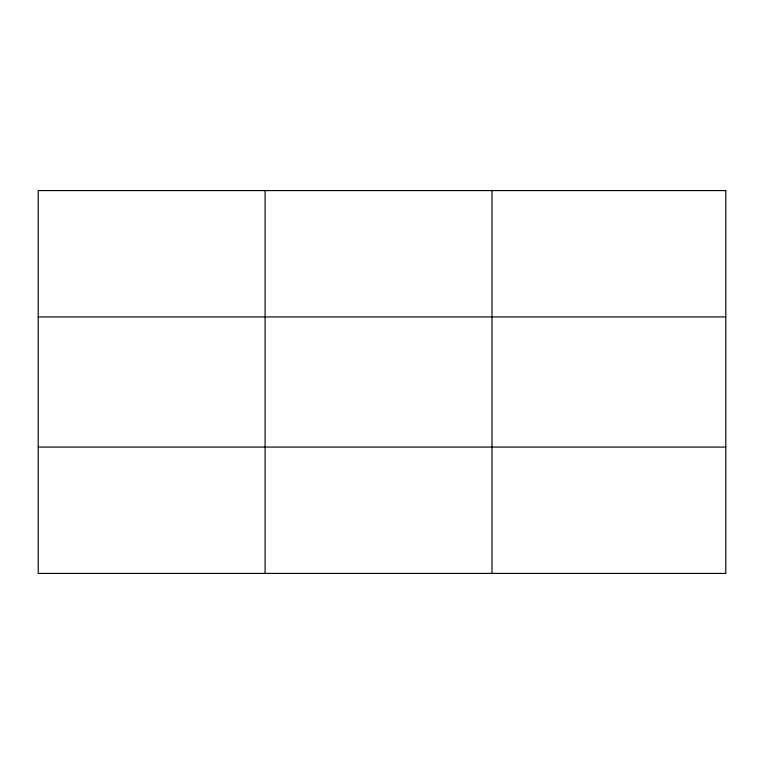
<?xml version="1.0" encoding="UTF-8"?>
<svg xmlns="http://www.w3.org/2000/svg" width="764" height="764" viewBox="0 0 764 764"><rect width="100%" height="100%" fill="white"/><g stroke="black" fill="none" stroke-linecap="round" stroke-linejoin="round"><path stroke-width="1.15" d="M265.108 573.42L265.108 190.58M492.016 573.42L492.016 190.58M38.2 316.917L725.8 316.917M38.2 447.083L725.8 447.083M725.8 190.58L725.8 573.42L38.2 573.42L38.2 190.58L725.8 190.58"/></g></svg>
